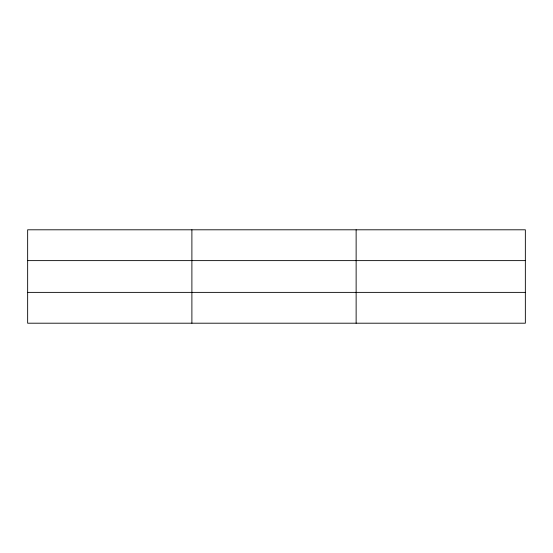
<?xml version="1.0" encoding="UTF-8"?>
<svg xmlns="http://www.w3.org/2000/svg" width="553" height="553" viewBox="0 0 553 553"><rect width="100%" height="100%" fill="white"/><g stroke="black" fill="none" stroke-linecap="round" stroke-linejoin="round"><path stroke-width="0.83" d="M191.891 229.799L191.891 323.201M356.132 229.799L356.132 323.201M525.35 260.622L525.35 229.799L27.65 229.799L27.65 323.201L525.35 323.201L525.35 260.622L27.65 260.622M27.65 292.378L525.35 292.378"/></g></svg>
